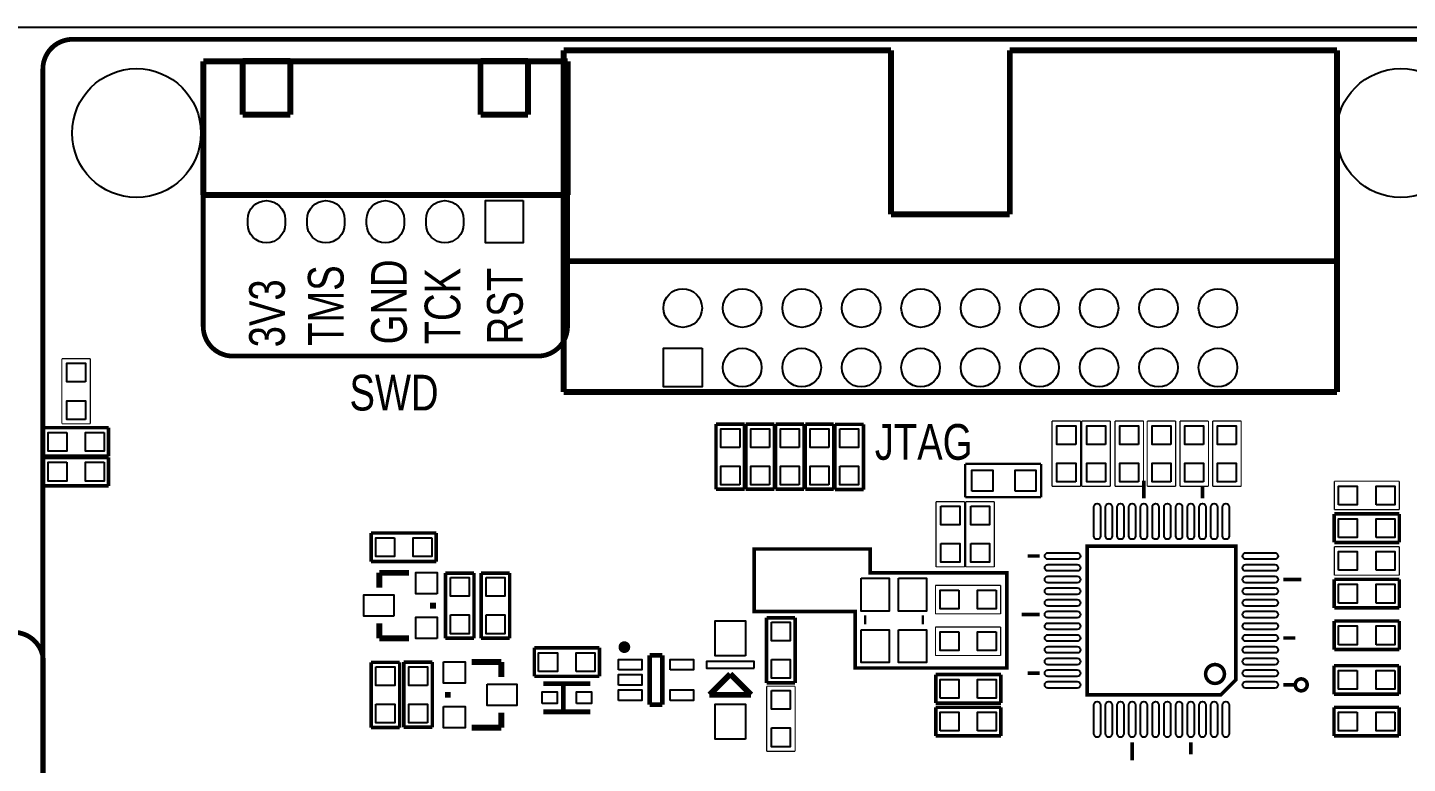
# Model space of a CAD drawing. Extents: x -6 to 176, y 0 to 129.
# Drawn here: x 56.3 to 115.3, y 93.6 to 125 of the extents above; entities that cross this region are included whole.
import ezdxf

# ---------------------------------------------------------------- set-up
doc = ezdxf.new("R2010")
doc.units = 0
for name, color, linetype in [('BG_OUTLINE', 3, 'CONTINUOUS'), ('BG_SILKSCREEN_TOP', 85, 'CONTINUOUS'), ('PG_SILKSCREEN_TOP', 85, 'CONTINUOUS'), ('PIN_TOP', 69, 'CONTINUOUS')]:
    doc.layers.add(name, color=color, linetype=linetype)

msp = doc.modelspace()

# ---------------------------------------------------------------- linework, layer by layer
at = {"layer": 'BG_OUTLINE'}
msp.add_lwpolyline([(0, 2.54, 0.414214), (2.54, 0), (173.459902, 0, 0.414214), (175.999902, 2.54), (175.999902, 122.460004, 0.414214), (173.459902, 125.000004), (2.54, 125.000004, 0.414214), (0, 122.460004)], format="xyb", close=True, dxfattribs=at)
at = {"layer": 'BG_SILKSCREEN_TOP', "const_width": 0.2032}
for points in [[(119.000016, 117.094), (119.000016, 123.229878, 0.414214), (117.730016, 124.499878), (58.269886, 124.499878, 0.414214), (56.999886, 123.229878)], [(63.84798, 117.856), (63.84798, 112.24768, 0.414214), (65.11798, 110.97768), (78.13802, 110.97768, 0.414214), (79.40802, 112.24768), (79.40802, 117.856)], [(46.99, 22.86), (55.753, 22.86, 0.414214), (57.023, 24.13), (57.023, 97.917, 0.414214), (55.753, 99.187), (42.926, 99.187, 0.414214), (41.656, 97.917), (41.656, 24.13, 0.414214), (42.926, 22.86), (46.99, 22.86)]]:
    msp.add_lwpolyline(points, format="xyb", dxfattribs=at)
at = {"layer": 'BG_SILKSCREEN_TOP'}
for points, const_width in [([(56.999886, 123.229878), (56.999886, 17.907)], 0.2032), ([(98.171, 97.663), (91.694, 97.663), (91.694, 100.076), (87.376, 100.076), (87.376, 102.743), (92.329, 102.743), (92.329, 101.727), (98.171, 101.727), (98.171, 97.663)], 0.1524)]:
    msp.add_lwpolyline(points, dxfattribs=dict(at, const_width=const_width))
at = {"layer": 'PG_SILKSCREEN_TOP'}
for points, const_width in [([(79.248, 124.029978), (93.218, 124.029978)], 0.254), ([(79.248, 109.441996), (79.248, 124.029978)], 0.254), ([(93.218, 124.029978), (93.218, 117.029992)], 0.254), ([(98.298, 124.029978), (112.268, 124.029978)], 0.254), ([(98.298, 117.029992), (98.298, 124.029978)], 0.254), ([(112.268, 124.029978), (112.268, 109.441996)], 0.254), ([(63.84798, 117.856), (63.84798, 123.554998)], 0.254), ([(63.84798, 123.554998), (79.40802, 123.554998)], 0.254), ([(67.564, 123.571), (65.532, 123.571)], 0.254), ([(65.532, 123.571), (65.532, 121.285)], 0.254), ([(67.564, 121.285), (67.564, 123.571)], 0.254), ([(77.724, 123.571), (75.692, 123.571)], 0.254), ([(75.692, 123.571), (75.692, 121.285)], 0.254), ([(77.724, 121.285), (77.724, 123.571)], 0.254), ([(79.40802, 123.554998), (79.40802, 117.856)], 0.254), ([(65.532, 121.285), (67.564, 121.285)], 0.254), ([(75.692, 121.285), (77.724, 121.285)], 0.254), ([(79.40802, 117.856), (63.84798, 117.856)], 0.254), ([(93.218, 117.029992), (98.298, 117.029992)], 0.254), ([(79.248, 115.029996), (112.268, 115.029996)], 0.254), ([(57.8104, 108.0897), (57.8104, 110.871)], 0.0508), ([(57.8104, 110.871), (59.0296, 110.871)], 0.0508), ([(59.0296, 110.871), (59.0296, 108.0897)], 0.0508), ([(112.268, 109.441996), (79.248, 109.441996)], 0.254), ([(57.023, 107.9246), (59.8043, 107.9246)], 0.1524), ([(57.023, 106.7054), (57.023, 107.9246)], 0.1524), ([(59.0296, 108.0897), (57.8104, 108.0897)], 0.0508), ([(59.8043, 107.9246), (59.8043, 106.7054)], 0.1524), ([(85.7504, 108.077), (86.9696, 108.077)], 0.1524), ([(85.7504, 105.2957), (85.7504, 108.077)], 0.1524), ([(86.9696, 108.077), (86.9696, 105.2957)], 0.1524), ([(87.0204, 108.077), (88.2396, 108.077)], 0.1524), ([(87.0204, 105.2957), (87.0204, 108.077)], 0.1524), ([(88.2396, 108.077), (88.2396, 105.2957)], 0.1524), ([(88.2904, 108.077), (89.5096, 108.077)], 0.1524), ([(88.2904, 105.2957), (88.2904, 108.077)], 0.1524), ([(89.5096, 108.077), (89.5096, 105.2957)], 0.1524), ([(89.5604, 108.077), (90.7796, 108.077)], 0.1524), ([(89.5604, 105.2957), (89.5604, 108.077)], 0.1524), ([(90.7796, 108.077), (90.7796, 105.2957)], 0.1524), ([(90.8304, 108.0643), (92.0496, 108.0643)], 0.1524), ([(90.8304, 105.283), (90.8304, 108.0643)], 0.1524), ([(92.0496, 108.0643), (92.0496, 105.283)], 0.1524), ([(100.1014, 108.204), (101.3206, 108.204)], 0.0508), ([(100.1014, 105.4227), (100.1014, 108.204)], 0.0508), ([(101.3206, 108.204), (101.3206, 105.4227)], 0.0508), ([(101.3714, 105.4227), (101.3714, 108.204)], 0.0508), ([(101.3714, 108.204), (102.5906, 108.204)], 0.0508), ([(102.5906, 108.204), (102.5906, 105.4227)], 0.0508), ([(102.788466, 105.4227), (102.788466, 108.204)], 0.0508), ([(102.788466, 108.204), (104.007666, 108.204)], 0.0508), ([(104.007666, 108.204), (104.007666, 105.4227)], 0.0508), ([(104.1654, 105.4227), (104.1654, 108.204)], 0.0508), ([(104.1654, 108.204), (105.3846, 108.204)], 0.0508), ([(105.3846, 108.204), (105.3846, 105.4227)], 0.0508), ([(105.5624, 105.4227), (105.5624, 108.204)], 0.0508), ([(105.5624, 108.204), (106.7816, 108.204)], 0.0508), ([(106.7816, 108.204), (106.7816, 105.4227)], 0.0508), ([(106.9594, 108.204), (108.1786, 108.204)], 0.0508), ([(106.9594, 105.4227), (106.9594, 108.204)], 0.0508), ([(108.1786, 108.204), (108.1786, 105.4227)], 0.0508), ([(59.8043, 106.7054), (57.023, 106.7054)], 0.1524), ([(57.023, 106.6546), (59.8043, 106.6546)], 0.1524), ([(57.023, 105.4354), (57.023, 106.6546)], 0.1524), ([(59.8043, 106.6546), (59.8043, 105.4354)], 0.1524), ([(96.393508, 106.3752), (99.6315, 106.3752)], 0.100076), ([(96.393508, 104.9528), (96.393508, 106.3752)], 0.100076), ([(99.6315, 106.3752), (99.6315, 104.9528)], 0.100076), ([(59.8043, 105.4354), (57.023, 105.4354)], 0.1524), ([(104.024938, 104.902), (104.024938, 105.664)], 0.1524), ([(106.52506, 104.902), (106.52506, 105.41)], 0.1524), ([(112.1537, 104.4194), (112.1537, 105.6386)], 0.0508), ([(112.1537, 105.6386), (114.935, 105.6386)], 0.0508), ([(114.935, 105.6386), (114.935, 104.4194)], 0.0508), ([(86.9696, 105.2957), (85.7504, 105.2957)], 0.1524), ([(88.2396, 105.2957), (87.0204, 105.2957)], 0.1524), ([(89.5096, 105.2957), (88.2904, 105.2957)], 0.1524), ([(90.7796, 105.2957), (89.5604, 105.2957)], 0.1524), ([(92.0496, 105.283), (90.8304, 105.283)], 0.1524), ([(99.6315, 104.9528), (96.393508, 104.9528)], 0.100076), ([(101.3206, 105.4227), (100.1014, 105.4227)], 0.0508), ([(102.5906, 105.4227), (101.3714, 105.4227)], 0.0508), ([(104.007666, 105.4227), (102.788466, 105.4227)], 0.0508), ([(105.3846, 105.4227), (104.1654, 105.4227)], 0.0508), ([(106.7816, 105.4227), (105.5624, 105.4227)], 0.0508), ([(108.1786, 105.4227), (106.9594, 105.4227)], 0.0508), ([(95.1484, 104.7623), (96.3676, 104.7623)], 0.0508), ([(95.1484, 101.981), (95.1484, 104.7623)], 0.0508), ([(96.3676, 104.7623), (96.3676, 101.981)], 0.0508), ([(96.4184, 104.7623), (97.6376, 104.7623)], 0.0508), ([(96.4184, 101.981), (96.4184, 104.7623)], 0.0508), ([(97.6376, 104.7623), (97.6376, 101.981)], 0.0508), ([(112.1537, 104.2416), (114.935, 104.2416)], 0.1524), ([(112.1537, 103.0224), (112.1537, 104.2416)], 0.1524), ([(114.935, 104.4194), (112.1537, 104.4194)], 0.0508), ([(114.935, 104.2416), (114.935, 103.0224)], 0.1524), ([(71.0184, 103.4288), (73.7997, 103.4288)], 0.1524), ([(71.0184, 102.2096), (71.0184, 103.4288)], 0.1524), ([(73.7997, 103.4288), (73.7997, 102.2096)], 0.1524), ([(107.95, 102.87), (101.6, 102.87), (101.6, 96.52), (107.315, 96.52), (107.95, 97.155), (107.95, 102.87)], 0.1524), ([(114.935, 103.0224), (112.1537, 103.0224)], 0.1524), ([(112.1537, 101.6254), (112.1537, 102.8446)], 0.0508), ([(112.1537, 102.8446), (114.935, 102.8446)], 0.0508), ([(114.935, 102.8446), (114.935, 101.6254)], 0.0508), ([(73.7997, 102.2096), (71.0184, 102.2096)], 0.1524), ([(96.3676, 101.981), (95.1484, 101.981)], 0.0508), ([(97.6376, 101.981), (96.4184, 101.981)], 0.0508), ([(99.568, 102.445058), (99.06, 102.445058)], 0.1524), ([(71.374, 101.727), (72.644, 101.727)], 0.254), ([(71.374, 101.092), (71.374, 101.727)], 0.254), ([(74.1934, 101.7143), (75.4126, 101.7143)], 0.1524), ([(74.1934, 98.933), (74.1934, 101.7143)], 0.1524), ([(75.4126, 101.7143), (75.4126, 98.933)], 0.1524), ([(75.7174, 101.7143), (76.9366, 101.7143)], 0.1524), ([(75.7174, 98.933), (75.7174, 101.7143)], 0.1524), ([(76.9366, 101.7143), (76.9366, 98.933)], 0.1524), ([(109.982, 101.44506), (110.744, 101.44506)], 0.1524), ([(112.1537, 101.4476), (114.935, 101.4476)], 0.1524), ([(112.1537, 100.2284), (112.1537, 101.4476)], 0.1524), ([(114.935, 101.6254), (112.1537, 101.6254)], 0.0508), ([(114.935, 101.4476), (114.935, 100.2284)], 0.1524), ([(95.123, 101.1936), (97.9043, 101.1936)], 0.0508), ([(95.123, 99.9744), (95.123, 101.1936)], 0.0508), ([(97.9043, 101.1936), (97.9043, 99.9744)], 0.0508), ([(73.66, 100.203), (73.66, 100.457)], 0.254), ([(114.935, 100.2284), (112.1537, 100.2284)], 0.1524), ([(71.374, 99.568), (71.374, 98.933)], 0.254), ([(87.9094, 99.8093), (89.1286, 99.8093)], 0.1524), ([(87.9094, 97.028), (87.9094, 99.8093)], 0.1524), ([(89.1286, 99.8093), (89.1286, 97.028)], 0.1524), ([(92.112846, 99.90582), (92.112846, 99.52482)], 0.100076), ([(94.577154, 99.90582), (94.577154, 99.52482)], 0.100076), ([(97.9043, 99.9744), (95.123, 99.9744)], 0.0508), ([(99.568, 99.944936), (98.806, 99.944936)], 0.1524), ([(112.1537, 99.6696), (114.935, 99.6696)], 0.1524), ([(112.1537, 98.4504), (112.1537, 99.6696)], 0.1524), ([(114.935, 99.6696), (114.935, 98.4504)], 0.1524), ([(71.374, 98.933), (72.644, 98.933)], 0.254), ([(75.4126, 98.933), (74.1934, 98.933)], 0.1524), ([(76.9366, 98.933), (75.7174, 98.933)], 0.1524), ([(95.122746, 99.4156), (97.904046, 99.4156)], 0.0508), ([(95.122746, 98.1964), (95.122746, 99.4156)], 0.0508), ([(97.904046, 99.4156), (97.904046, 98.1964)], 0.0508), ([(109.982, 98.944938), (110.49, 98.944938)], 0.1524), ([(77.9907, 97.3074), (77.9907, 98.5266)], 0.1524), ([(77.9907, 98.5266), (80.772, 98.5266)], 0.1524), ([(80.772, 98.5266), (80.772, 97.3074)], 0.1524), ([(114.935, 98.4504), (112.1537, 98.4504)], 0.1524), ([(71.0184, 97.9043), (72.2376, 97.9043)], 0.1524), ([(71.0184, 95.123), (71.0184, 97.9043)], 0.1524), ([(72.2376, 97.9043), (72.2376, 95.123)], 0.1524), ([(72.4154, 97.917), (73.6346, 97.917)], 0.1524), ([(72.4154, 95.1357), (72.4154, 97.917)], 0.1524), ([(73.6346, 97.917), (73.6346, 95.1357)], 0.1524), ([(76.581, 97.917), (75.311, 97.917)], 0.254), ([(76.581, 97.282), (76.581, 97.917)], 0.254), ([(83.460082, 98.205036), (82.909918, 98.205036)], 0.199898), ([(82.909918, 98.205036), (82.909918, 96.104964)], 0.199898), ([(83.460082, 96.104964), (83.460082, 98.205036)], 0.199898), ([(97.904046, 98.1964), (95.122746, 98.1964)], 0.0508), ([(112.141, 96.5454), (112.141, 97.7646)], 0.1524), ([(112.141, 97.7646), (114.9223, 97.7646)], 0.1524), ([(114.9223, 97.7646), (114.9223, 96.5454)], 0.1524), ([(80.772, 97.3074), (77.9907, 97.3074)], 0.1524), ([(85.471, 96.52), (86.36, 97.409)], 0.254), ([(86.36, 97.409), (87.249, 96.52)], 0.254), ([(95.1357, 96.1644), (95.1357, 97.3836)], 0.1524), ([(95.1357, 97.3836), (97.917, 97.3836)], 0.1524), ([(97.917, 97.3836), (97.917, 96.1644)], 0.1524), ([(99.568, 97.445068), (99.06, 97.445068)], 0.1524), ([(74.295, 96.647), (74.295, 96.393)], 0.254), ([(78.375002, 96.992948), (80.374998, 96.992948)], 0.199898), ([(79.224886, 95.817944), (79.224886, 96.992948)], 0.199898), ([(87.249, 96.52), (85.471, 96.52)], 0.254), ([(89.1286, 97.028), (87.9094, 97.028)], 0.1524), ([(87.9094, 94.107), (87.9094, 96.8883)], 0.0508), ([(87.9094, 96.8883), (89.1286, 96.8883)], 0.0508), ([(89.1286, 96.8883), (89.1286, 94.107)], 0.0508), ([(109.982, 96.944942), (110.49, 96.944942)], 0.1524), ([(82.909918, 96.104964), (83.460082, 96.104964)], 0.199898), ([(97.917, 96.1644), (95.1357, 96.1644)], 0.1524), ([(95.1357, 94.7674), (95.1357, 95.9866)], 0.1524), ([(95.1357, 95.9866), (97.917, 95.9866)], 0.1524), ([(97.917, 95.9866), (97.917, 94.7674)], 0.1524), ([(114.9223, 96.5454), (112.141, 96.5454)], 0.1524), ([(112.141, 94.7674), (112.141, 95.9866)], 0.1524), ([(112.141, 95.9866), (114.9223, 95.9866)], 0.1524), ([(114.9223, 95.9866), (114.9223, 94.7674)], 0.1524), ([(76.581, 95.758), (76.581, 95.123)], 0.254), ([(78.375002, 95.793052), (80.374998, 95.793052)], 0.199898), ([(72.2376, 95.123), (71.0184, 95.123)], 0.1524), ([(73.6346, 95.1357), (72.4154, 95.1357)], 0.1524), ([(76.581, 95.123), (75.311, 95.123)], 0.254), ([(97.917, 94.7674), (95.1357, 94.7674)], 0.1524), ([(103.525066, 94.488), (103.525066, 93.726)], 0.1524), ([(106.024934, 94.488), (106.024934, 93.98)], 0.1524), ([(114.9223, 94.7674), (112.141, 94.7674)], 0.1524), ([(89.1286, 94.107), (87.9094, 94.107)], 0.0508)]:
    msp.add_lwpolyline(points, dxfattribs=dict(at, const_width=const_width))
for points, const_width in [([(81.959958, 98.555048, 0.999616), (81.710022, 98.555048, 1.000384), (81.959958, 98.555048)], 0.249936), ([(107.462574, 97.409, 1), (106.659426, 97.409, 1), (107.462574, 97.409)], 0.1524), ([(110.998, 96.944942, 1.000228), (110.49, 96.944942, 0.999772), (110.998, 96.944942)], 0.1524)]:
    msp.add_lwpolyline(points, format="xyb", dxfattribs=dict(at, const_width=const_width))
msp.add_lwpolyline([(87.376, 97.663), (87.376, 97.93605), (85.344, 97.93605), (85.344, 97.663)], close=True, dxfattribs=at)
at = {"layer": 'PIN_TOP'}
for points in [[(65.748027, 116.612924), (65.748027, 116.813076, -1), (67.347973, 116.813076), (67.347973, 116.612924, -1)], [(68.288027, 116.612924), (68.288027, 116.813076, -1), (69.887973, 116.813076), (69.887973, 116.612924, -1)], [(70.828027, 116.612924), (70.828027, 116.813076, -1), (72.427973, 116.813076), (72.427973, 116.612924, -1)], [(73.368027, 116.612924), (73.368027, 116.813076, -1), (74.967973, 116.813076), (74.967973, 116.612924, -1)], [(102.164642, 104.542336), (102.164642, 103.297736, -1), (101.885242, 103.297736), (101.885242, 104.542336, -1)], [(102.664768, 104.542336), (102.664768, 103.297736, -1), (102.385368, 103.297736), (102.385368, 104.542336, -1)], [(103.16464, 104.542336), (103.16464, 103.297736, -1), (102.88524, 103.297736), (102.88524, 104.542336, -1)], [(103.664766, 104.542336), (103.664766, 103.297736, -1), (103.385366, 103.297736), (103.385366, 104.542336, -1)], [(104.164638, 104.542336), (104.164638, 103.297736, -1), (103.885238, 103.297736), (103.885238, 104.542336, -1)], [(104.664764, 104.542336), (104.664764, 103.297736, -1), (104.385364, 103.297736), (104.385364, 104.542336, -1)], [(105.164636, 104.542336), (105.164636, 103.297736, -1), (104.885236, 103.297736), (104.885236, 104.542336, -1)], [(105.664762, 104.542336), (105.664762, 103.297736, -1), (105.385362, 103.297736), (105.385362, 104.542336, -1)], [(106.164634, 104.542336), (106.164634, 103.297736, -1), (105.885234, 103.297736), (105.885234, 104.542336, -1)], [(106.66476, 104.542336), (106.66476, 103.297736, -1), (106.38536, 103.297736), (106.38536, 104.542336, -1)], [(107.164632, 104.542336), (107.164632, 103.297736, -1), (106.885232, 103.297736), (106.885232, 104.542336, -1)], [(107.664758, 104.542336), (107.664758, 103.297736, -1), (107.385358, 103.297736), (107.385358, 104.542336, -1)], [(101.172264, 102.305358), (99.927664, 102.305358, -1), (99.927664, 102.584758), (101.172264, 102.584758, -1)], [(109.622336, 102.305358), (108.377736, 102.305358, -1), (108.377736, 102.584758), (109.622336, 102.584758, -1)], [(101.172264, 101.805232), (99.927664, 101.805232, -1), (99.927664, 102.084632), (101.172264, 102.084632, -1)], [(109.622336, 101.805232), (108.377736, 101.805232, -1), (108.377736, 102.084632), (109.622336, 102.084632, -1)], [(101.172264, 101.30536), (99.927664, 101.30536, -1), (99.927664, 101.58476), (101.172264, 101.58476, -1)], [(109.622336, 101.30536), (108.377736, 101.30536, -1), (108.377736, 101.58476), (109.622336, 101.58476, -1)], [(101.172264, 100.805234), (99.927664, 100.805234, -1), (99.927664, 101.084634), (101.172264, 101.084634, -1)], [(109.622336, 100.805234), (108.377736, 100.805234, -1), (108.377736, 101.084634), (109.622336, 101.084634, -1)], [(101.172264, 100.305362), (99.927664, 100.305362, -1), (99.927664, 100.584762), (101.172264, 100.584762, -1)], [(109.622336, 100.305362), (108.377736, 100.305362, -1), (108.377736, 100.584762), (109.622336, 100.584762, -1)], [(101.172264, 99.805236), (99.927664, 99.805236, -1), (99.927664, 100.084636), (101.172264, 100.084636, -1)], [(109.622336, 99.805236), (108.377736, 99.805236, -1), (108.377736, 100.084636), (109.622336, 100.084636, -1)], [(101.172264, 99.305364), (99.927664, 99.305364, -1), (99.927664, 99.584764), (101.172264, 99.584764, -1)], [(101.172264, 98.805238), (99.927664, 98.805238, -1), (99.927664, 99.084638), (101.172264, 99.084638, -1)], [(109.622336, 99.305364), (108.377736, 99.305364, -1), (108.377736, 99.584764), (109.622336, 99.584764, -1)], [(109.622336, 98.805238), (108.377736, 98.805238, -1), (108.377736, 99.084638), (109.622336, 99.084638, -1)], [(101.172264, 98.305366), (99.927664, 98.305366, -1), (99.927664, 98.584766), (101.172264, 98.584766, -1)], [(109.622336, 98.305366), (108.377736, 98.305366, -1), (108.377736, 98.584766), (109.622336, 98.584766, -1)], [(101.172264, 97.80524), (99.927664, 97.80524, -1), (99.927664, 98.08464), (101.172264, 98.08464, -1)], [(109.622336, 97.80524), (108.377736, 97.80524, -1), (108.377736, 98.08464), (109.622336, 98.08464, -1)], [(101.172264, 97.305368), (99.927664, 97.305368, -1), (99.927664, 97.584768), (101.172264, 97.584768, -1)], [(109.622336, 97.305368), (108.377736, 97.305368, -1), (108.377736, 97.584768), (109.622336, 97.584768, -1)], [(101.172264, 96.805242), (99.927664, 96.805242, -1), (99.927664, 97.084642), (101.172264, 97.084642, -1)], [(109.622336, 96.805242), (108.377736, 96.805242, -1), (108.377736, 97.084642), (109.622336, 97.084642, -1)], [(102.164642, 96.092264), (102.164642, 94.847664, -1), (101.885242, 94.847664), (101.885242, 96.092264, -1)], [(102.664768, 96.092264), (102.664768, 94.847664, -1), (102.385368, 94.847664), (102.385368, 96.092264, -1)], [(103.16464, 96.092264), (103.16464, 94.847664, -1), (102.88524, 94.847664), (102.88524, 96.092264, -1)], [(103.664766, 96.092264), (103.664766, 94.847664, -1), (103.385366, 94.847664), (103.385366, 96.092264, -1)], [(104.164638, 96.092264), (104.164638, 94.847664, -1), (103.885238, 94.847664), (103.885238, 96.092264, -1)], [(104.664764, 96.092264), (104.664764, 94.847664, -1), (104.385364, 94.847664), (104.385364, 96.092264, -1)], [(105.164636, 96.092264), (105.164636, 94.847664, -1), (104.885236, 94.847664), (104.885236, 96.092264, -1)], [(105.664762, 96.092264), (105.664762, 94.847664, -1), (105.385362, 94.847664), (105.385362, 96.092264, -1)], [(106.164634, 96.092264), (106.164634, 94.847664, -1), (105.885234, 94.847664), (105.885234, 96.092264, -1)], [(106.66476, 96.092264), (106.66476, 94.847664, -1), (106.38536, 94.847664), (106.38536, 96.092264, -1)], [(107.164632, 96.092264), (107.164632, 94.847664, -1), (106.885232, 94.847664), (106.885232, 96.092264, -1)], [(107.664758, 96.092264), (107.664758, 94.847664, -1), (107.385358, 94.847664), (107.385358, 96.092264, -1)]]:
    msp.add_lwpolyline(points, format="xyb", close=True, dxfattribs=at)
for points in [[(77.507973, 117.613049), (77.507973, 115.812951), (75.908027, 115.812951), (75.908027, 117.613049)], [(85.1535, 111.3155), (85.1535, 109.6645), (83.5025, 109.6645), (83.5025, 111.3155)], [(58.82005, 109.873796), (58.01995, 109.873796), (58.01995, 110.673896), (58.82005, 110.673896)], [(58.82005, 108.27385), (58.01995, 108.27385), (58.01995, 109.07395), (58.82005, 109.07395)], [(86.76005, 107.08005), (85.95995, 107.08005), (85.95995, 107.88015), (86.76005, 107.88015)], [(88.03005, 107.08005), (87.22995, 107.08005), (87.22995, 107.88015), (88.03005, 107.88015)], [(89.30005, 107.08005), (88.49995, 107.08005), (88.49995, 107.88015), (89.30005, 107.88015)], [(90.57005, 107.08005), (89.76995, 107.08005), (89.76995, 107.88015), (90.57005, 107.88015)], [(91.03995, 107.88015), (91.84005, 107.88015), (91.84005, 107.08005), (91.03995, 107.08005)], [(101.11105, 107.206796), (100.31095, 107.206796), (100.31095, 108.006896), (101.11105, 108.006896)], [(102.38105, 107.206796), (101.58095, 107.206796), (101.58095, 108.006896), (102.38105, 108.006896)], [(103.798116, 107.206796), (102.998016, 107.206796), (102.998016, 108.006896), (103.798116, 108.006896)], [(105.17505, 107.206796), (104.37495, 107.206796), (104.37495, 108.006896), (105.17505, 108.006896)], [(106.57205, 107.206796), (105.77195, 107.206796), (105.77195, 108.006896), (106.57205, 108.006896)], [(107.96905, 107.206796), (107.16895, 107.206796), (107.16895, 108.006896), (107.96905, 108.006896)], [(58.01995, 107.71505), (58.01995, 106.91495), (57.21985, 106.91495), (57.21985, 107.71505)], [(59.62015, 107.71505), (59.62015, 106.91495), (58.82005, 106.91495), (58.82005, 107.71505)], [(58.01995, 106.44505), (58.01995, 105.64495), (57.21985, 105.64495), (57.21985, 106.44505)], [(59.62015, 106.44505), (59.62015, 105.64495), (58.82005, 105.64495), (58.82005, 106.44505)], [(86.76005, 105.47985), (85.95995, 105.47985), (85.95995, 106.27995), (86.76005, 106.27995)], [(88.03005, 105.47985), (87.22995, 105.47985), (87.22995, 106.27995), (88.03005, 106.27995)], [(89.30005, 105.47985), (88.49995, 105.47985), (88.49995, 106.27995), (89.30005, 106.27995)], [(90.57005, 105.47985), (89.76995, 105.47985), (89.76995, 106.27995), (90.57005, 106.27995)], [(91.03995, 106.27995), (91.84005, 106.27995), (91.84005, 105.47985), (91.03995, 105.47985)], [(96.679004, 105.2195), (96.679004, 106.1085), (97.568004, 106.1085), (97.568004, 105.2195)], [(98.52025, 105.2195), (98.52025, 106.1085), (99.40925, 106.1085), (99.40925, 105.2195)], [(101.11105, 105.60685), (100.31095, 105.60685), (100.31095, 106.40695), (101.11105, 106.40695)], [(102.38105, 105.60685), (101.58095, 105.60685), (101.58095, 106.40695), (102.38105, 106.40695)], [(103.798116, 105.60685), (102.998016, 105.60685), (102.998016, 106.40695), (103.798116, 106.40695)], [(105.17505, 105.60685), (104.37495, 105.60685), (104.37495, 106.40695), (105.17505, 106.40695)], [(106.57205, 105.60685), (105.77195, 105.60685), (105.77195, 106.40695), (106.57205, 106.40695)], [(107.96905, 105.60685), (107.16895, 105.60685), (107.16895, 106.40695), (107.96905, 106.40695)], [(112.33785, 104.62895), (112.33785, 105.42905), (113.13795, 105.42905), (113.13795, 104.62895)], [(113.937796, 104.62895), (113.937796, 105.42905), (114.737896, 105.42905), (114.737896, 104.62895)], [(95.35795, 104.57815), (96.15805, 104.57815), (96.15805, 103.77805), (95.35795, 103.77805)], [(96.62795, 104.57815), (97.42805, 104.57815), (97.42805, 103.77805), (96.62795, 103.77805)], [(112.33785, 103.23195), (112.33785, 104.03205), (113.13795, 104.03205), (113.13795, 103.23195)], [(113.93805, 103.23195), (113.93805, 104.03205), (114.73815, 104.03205), (114.73815, 103.23195)], [(72.01535, 103.21925), (72.01535, 102.41915), (71.21525, 102.41915), (71.21525, 103.21925)], [(73.61555, 103.21925), (73.61555, 102.41915), (72.81545, 102.41915), (72.81545, 103.21925)], [(95.35795, 102.978204), (96.15805, 102.978204), (96.15805, 102.178104), (95.35795, 102.178104)], [(96.62795, 102.978204), (97.42805, 102.978204), (97.42805, 102.178104), (96.62795, 102.178104)], [(112.33785, 101.83495), (112.33785, 102.63505), (113.13795, 102.63505), (113.13795, 101.83495)], [(113.937796, 101.83495), (113.937796, 102.63505), (114.737896, 102.63505), (114.737896, 101.83495)], [(73.8378, 100.8253), (72.9234, 100.8253), (72.9234, 101.7397), (73.8378, 101.7397)], [(74.40295, 101.53015), (75.20305, 101.53015), (75.20305, 100.73005), (74.40295, 100.73005)], [(75.92695, 101.53015), (76.72705, 101.53015), (76.72705, 100.73005), (75.92695, 100.73005)], [(91.944952, 101.494844), (93.144848, 101.494844), (93.144848, 100.094796), (91.944952, 100.094796)], [(93.544898, 101.494844), (94.744794, 101.494844), (94.744794, 100.094796), (93.544898, 100.094796)], [(71.9836, 99.8728), (70.7136, 99.8728), (70.7136, 100.7872), (71.9836, 100.7872)], [(96.120204, 100.98405), (96.120204, 100.18395), (95.320104, 100.18395), (95.320104, 100.98405)], [(97.72015, 100.98405), (97.72015, 100.18395), (96.92005, 100.18395), (96.92005, 100.98405)], [(112.33785, 100.43795), (112.33785, 101.23805), (113.13795, 101.23805), (113.13795, 100.43795)], [(113.93805, 100.43795), (113.93805, 101.23805), (114.73815, 101.23805), (114.73815, 100.43795)], [(73.8378, 98.9203), (72.9234, 98.9203), (72.9234, 99.8347), (73.8378, 99.8347)], [(74.40295, 99.92995), (75.20305, 99.92995), (75.20305, 99.12985), (74.40295, 99.12985)], [(75.92695, 99.92995), (76.72705, 99.92995), (76.72705, 99.12985), (75.92695, 99.12985)], [(87.009986, 98.182938), (85.710014, 98.182938), (85.710014, 99.683062), (87.009986, 99.683062)], [(88.11895, 99.62515), (88.91905, 99.62515), (88.91905, 98.82505), (88.11895, 98.82505)], [(91.944952, 99.29495), (93.144848, 99.29495), (93.144848, 97.894902), (91.944952, 97.894902)], [(93.544898, 99.29495), (94.744794, 99.29495), (94.744794, 97.894902), (93.544898, 97.894902)], [(96.11995, 99.20605), (96.11995, 98.40595), (95.31985, 98.40595), (95.31985, 99.20605)], [(97.719896, 99.20605), (97.719896, 98.40595), (96.919796, 98.40595), (96.919796, 99.20605)], [(112.33785, 98.65995), (112.33785, 99.46005), (113.13795, 99.46005), (113.13795, 98.65995)], [(113.93805, 98.65995), (113.93805, 99.46005), (114.73815, 99.46005), (114.73815, 98.65995)], [(74.1172, 97.9297), (75.0316, 97.9297), (75.0316, 97.0153), (74.1172, 97.0153)], [(78.17485, 97.51695), (78.17485, 98.31705), (78.97495, 98.31705), (78.97495, 97.51695)], [(79.77505, 97.51695), (79.77505, 98.31705), (80.57515, 98.31705), (80.57515, 97.51695)], [(81.5848, 97.579942), (81.5848, 98.03003), (82.584798, 98.03003), (82.584798, 97.579942)], [(83.784948, 97.579942), (83.784948, 98.03003), (84.784946, 98.03003), (84.784946, 97.579942)], [(88.11895, 98.02495), (88.91905, 98.02495), (88.91905, 97.22485), (88.11895, 97.22485)], [(71.22795, 97.72015), (72.02805, 97.72015), (72.02805, 96.92005), (71.22795, 96.92005)], [(73.42505, 96.92005), (72.62495, 96.92005), (72.62495, 97.72015), (73.42505, 97.72015)], [(81.5848, 96.929956), (81.5848, 97.380044), (82.584798, 97.380044), (82.584798, 96.929956)], [(113.13795, 97.55505), (113.13795, 96.75495), (112.33785, 96.75495), (112.33785, 97.55505)], [(114.73815, 97.55505), (114.73815, 96.75495), (113.93805, 96.75495), (113.93805, 97.55505)], [(75.9714, 96.9772), (77.2414, 96.9772), (77.2414, 96.0628), (75.9714, 96.0628)], [(81.5848, 96.27997), (81.5848, 96.730058), (82.584798, 96.730058), (82.584798, 96.27997)], [(83.784948, 96.27997), (83.784948, 96.730058), (84.784946, 96.730058), (84.784946, 96.27997)], [(88.11895, 96.70415), (88.91905, 96.70415), (88.91905, 95.90405), (88.11895, 95.90405)], [(95.31985, 96.37395), (95.31985, 97.17405), (96.11995, 97.17405), (96.11995, 96.37395)], [(96.92005, 96.37395), (96.92005, 97.17405), (97.72015, 97.17405), (97.72015, 96.37395)], [(71.22795, 96.11995), (72.02805, 96.11995), (72.02805, 95.31985), (71.22795, 95.31985)], [(73.42505, 95.31985), (72.62495, 95.31985), (72.62495, 96.11995), (73.42505, 96.11995)], [(78.324964, 96.143064), (78.324964, 96.642936), (78.965044, 96.642936), (78.965044, 96.143064)], [(79.784956, 96.143064), (79.784956, 96.642936), (80.425036, 96.642936), (80.425036, 96.143064)], [(87.009986, 94.626938), (85.710014, 94.626938), (85.710014, 96.127062), (87.009986, 96.127062)], [(74.1172, 96.0247), (75.0316, 96.0247), (75.0316, 95.1103), (74.1172, 95.1103)], [(95.31985, 94.97695), (95.31985, 95.77705), (96.11995, 95.77705), (96.11995, 94.97695)], [(96.92005, 94.97695), (96.92005, 95.77705), (97.72015, 95.77705), (97.72015, 94.97695)], [(113.13795, 95.77705), (113.13795, 94.97695), (112.33785, 94.97695), (112.33785, 95.77705)], [(114.73815, 95.77705), (114.73815, 94.97695), (113.93805, 94.97695), (113.93805, 95.77705)], [(88.11895, 95.104204), (88.91905, 95.104204), (88.91905, 94.304104), (88.11895, 94.304104)]]:
    msp.add_lwpolyline(points, close=True, dxfattribs=at)
for centre, radius in [((60.999878, 120.499886), 2.750058), ((115.000024, 120.499886), 2.750058), ((84.328, 113.03), 0.8255), ((86.868, 113.03), 0.8255), ((89.408, 113.03), 0.8255), ((91.948, 113.03), 0.8255), ((94.488, 113.03), 0.8255), ((97.028, 113.03), 0.8255), ((99.568, 113.03), 0.8255), ((102.108, 113.03), 0.8255), ((104.648, 113.03), 0.8255), ((107.188, 113.03), 0.8255), ((86.868, 110.49), 0.8255), ((89.408, 110.49), 0.8255), ((91.948, 110.49), 0.8255), ((94.488, 110.49), 0.8255), ((97.028, 110.49), 0.8255), ((99.568, 110.49), 0.8255), ((102.108, 110.49), 0.8255), ((104.648, 110.49), 0.8255), ((107.188, 110.49), 0.8255)]:
    msp.add_circle(centre, radius, dxfattribs=at)

# ---------------------------------------------------------------- texts
at = {"layer": 'BG_SILKSCREEN_TOP', "width": 0.8}
for s, p in [('GND', (72.5424, 111.4806)), ('TMS', (69.84492, 111.41202)), ('TCK', (74.8284, 111.4806)), ('RST', (77.4954, 111.4806)), ('3V3', (67.3354, 111.3536))]:
    msp.add_text(s, height=1.524, rotation=90, dxfattribs=at).set_placement(p)
for s, p in [('SWD', (70.09638, 108.65612)), ('JTAG', (92.5322, 106.553))]:
    msp.add_text(s, height=1.524, dxfattribs=at).set_placement(p)

doc.saveas('drawing.dxf')
